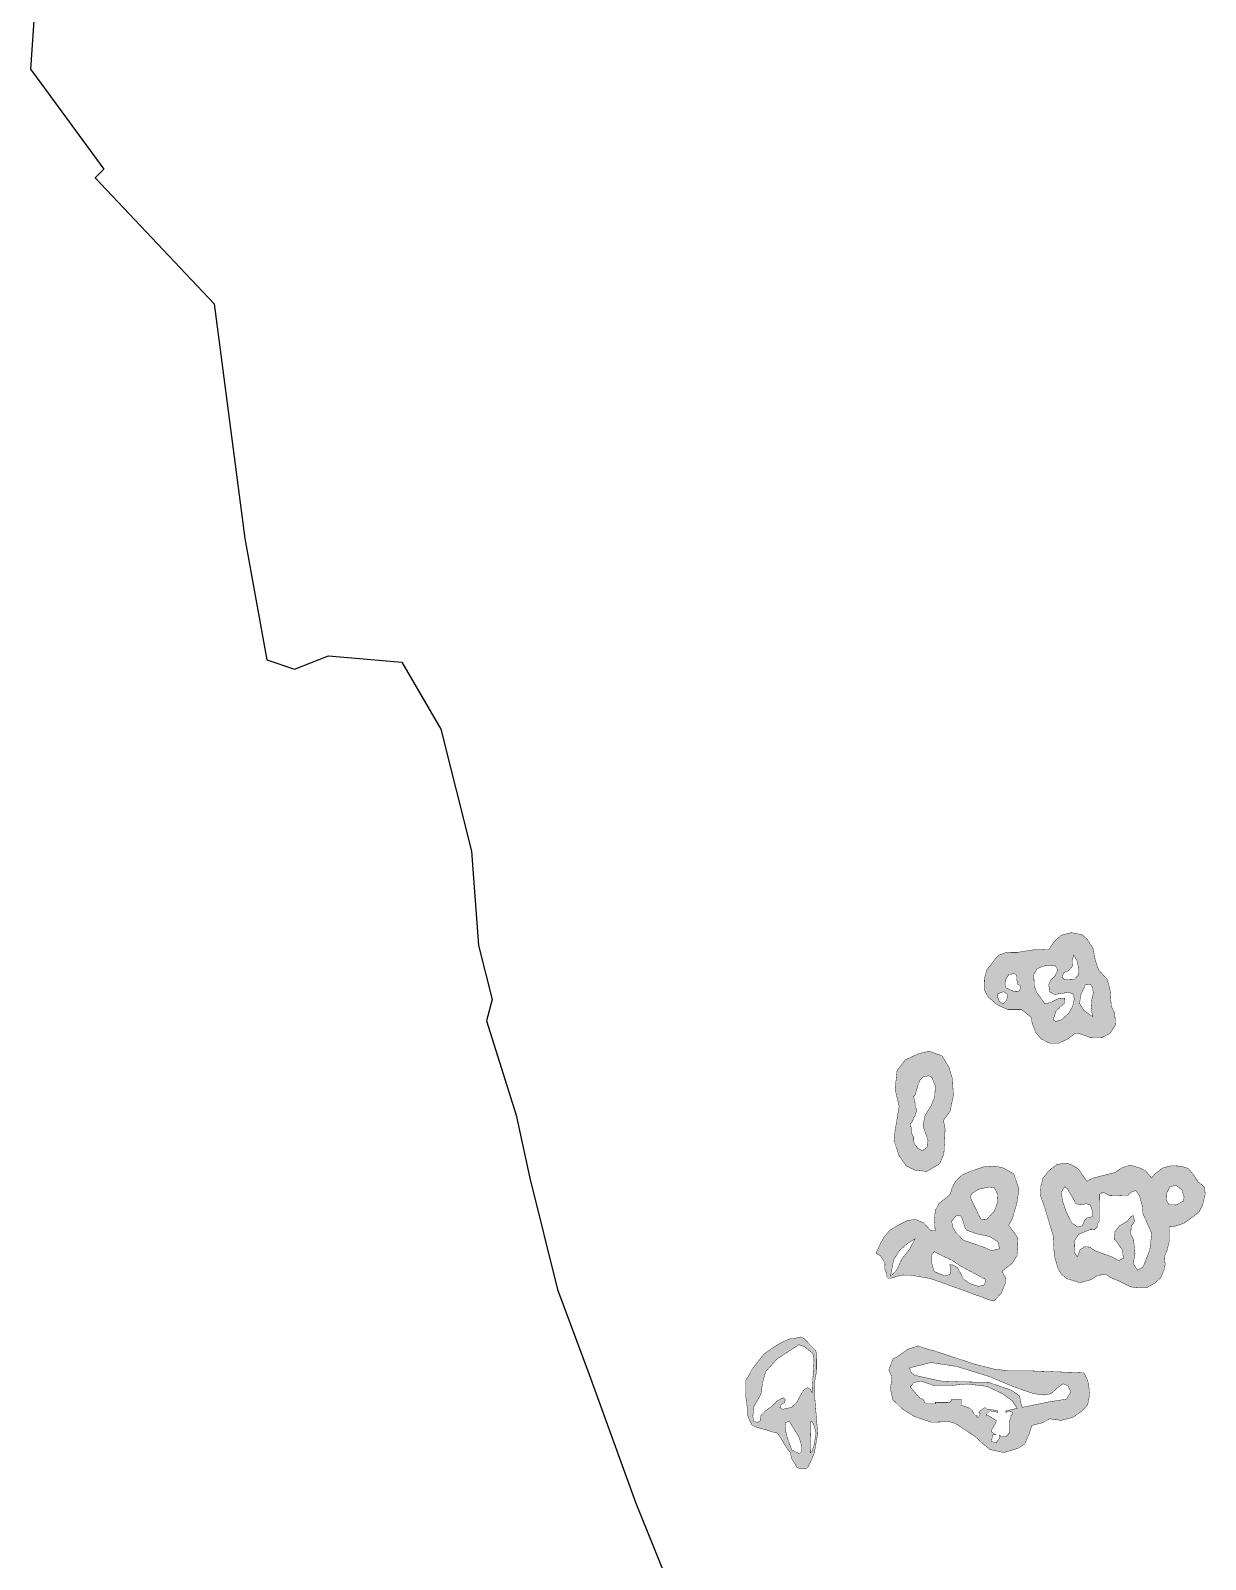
# Model space of a CAD drawing. Header units: metres. Extents: x 319750 to 415268, y 1725605 to 1842937.
# Drawn here: x 328444 to 331397, y 1800507 to 1804351 of the extents above; entities that cross this region are included whole.
import ezdxf

# ---------------------------------------------------------------- set-up
doc = ezdxf.new("R2010")
doc.units = ezdxf.units.M
doc.header["$MEASUREMENT"] = 0
doc.layers.add('DISTRICT BOUNDRY', color=86, linetype='Continuous')
doc.layers.add('MANGROOVES BUFFER ZONE', color=120, linetype='Continuous')

msp = doc.modelspace()

# ---------------------------------------------------------------- hatches: boundary and pattern name
at = {"layer": 'MANGROOVES BUFFER ZONE'}
h = msp.add_hatch(dxfattribs=at)
h.set_pattern_fill('GRASS', color=256, scale=5)
h.paths.add_polyline_path([(331120.2, 1802014.1), (331114.8, 1802042.6), (331100.6, 1802065.4), (331087.1, 1802077.6), (331060.1, 1802082.9), (331034.7, 1802076.2), (331018.3, 1802061.7), (331002.7, 1802039.3), (330989.7, 1802040), (330971, 1802040.4), (330953.4, 1802037.8), (330924.7, 1802033.2), (330897.6, 1802033.4), (330878.5, 1802026.4), (330869.6, 1802018.2), (330859.8, 1802004.2), (330848.1, 1801990.1), (330841.6, 1801967.5), (330840.8, 1801939.4), (330851.8, 1801920.3), (330874.1, 1801901.2), (330900.8, 1801889.1), (330935.2, 1801889.1), (330959.2, 1801869.9), (330961.8, 1801854.4), (330971, 1801831.1), (330983.9, 1801815.9), (331004.7, 1801805.1), (331029.6, 1801805.2), (331051, 1801815.4), (331070.7, 1801830.3), (331080.4, 1801828.9), (331106.5, 1801819.6), (331137.1, 1801818.7), (331157.2, 1801829.4), (331170.9, 1801850.3), (331169.3, 1801879.7), (331160.5, 1801898.2), (331157.8, 1801938.2), (331150.2, 1801965.3), (331128.4, 1801989.5)])
h.paths.add_polyline_path([(330974, 1801992), (330987.9, 1801998.4), (330999.4, 1801999.6), (331020.4, 1801999.2), (331025.9, 1801988.9), (331019.2, 1801974.2), (331008.1, 1801963.5), (331003.3, 1801951.7), (331005.7, 1801933.8), (331017.6, 1801927.5), (331031.5, 1801929.1), (331052.4, 1801932.7), (331063.9, 1801929.1), (331067.9, 1801916.4), (331063.1, 1801896.6), (331053.6, 1801880.4), (331035.4, 1801863.8), (331021.5, 1801859.4), (331014.4, 1801863.8), (331021.9, 1801886.3), (331042.5, 1801904.9), (331043.7, 1801918.4), (331027.9, 1801917.2), (331006.1, 1801906.1), (330993, 1801904.9), (330973.6, 1801931.9), (330966.9, 1801948.5), (330965.7, 1801977)], flags=16)
h.paths.add_polyline_path([(330923.3, 1801974.2), (330923.3, 1801963.5), (330924.9, 1801953.2), (330931.2, 1801949.3), (330931.6, 1801941.4), (330927.7, 1801935.4), (330915.4, 1801935), (330894.8, 1801944.5), (330893.2, 1801954.4), (330896, 1801967.1), (330903.5, 1801978.2), (330918.9, 1801979.4)], flags=16)
h.paths.add_polyline_path([(331040.9, 1801981.7), (331054, 1801987.6), (331062.8, 1801998.3), (331062, 1802012.6), (331066.7, 1802026.9), (331075.1, 1802009), (331079.4, 1801986.8), (331077.4, 1801975.3), (331067.1, 1801965.8), (331042.9, 1801964.6), (331036.6, 1801970.9)], flags=16)
h.paths.add_polyline_path([(330899.1, 1801927.9), (330899.1, 1801918.4), (330895.2, 1801910.1), (330888, 1801903.4), (330878.5, 1801910.9), (330874.6, 1801921.2), (330875.8, 1801929.5), (330890.4, 1801934.2)], flags=16)
h.paths.add_polyline_path([(331095.3, 1801951.4), (331107.2, 1801953), (331112, 1801947.5), (331115.5, 1801932.8), (331111.2, 1801911.8), (331110, 1801893.9), (331112.4, 1801878.9), (331113.1, 1801871.7), (331091.3, 1801887.6), (331081, 1801904.7), (331083.4, 1801924.9)], flags=16)
h = msp.add_hatch(dxfattribs=at)
h.set_pattern_fill('GRASS', color=256, scale=5)
h.paths.add_polyline_path([(330761.1, 1801715.9), (330752.5, 1801744.5), (330734.7, 1801773.2), (330702.5, 1801784.7), (330675.5, 1801778.3), (330642.8, 1801762.8), (330622.1, 1801735.9), (330617.1, 1801688.3), (330627.2, 1801646.3), (330616.9, 1801583), (330614.4, 1801559.5), (330626.8, 1801522.8), (330645.1, 1801496.3), (330666.8, 1801485.6), (330696.6, 1801482.4), (330729.1, 1801501.5), (330739.8, 1801526.6), (330742.8, 1801588.7), (330738.8, 1801610.5), (330755.4, 1801634.1), (330763.7, 1801673.5)])
h.paths.add_polyline_path([(330716.9, 1801671.3), (330708, 1801648.2), (330691.8, 1801622), (330687.2, 1801596.9), (330699.9, 1801560.7), (330697.2, 1801543.4), (330686.1, 1801534.5), (330674.5, 1801540.3), (330666.4, 1801550.2), (330662.9, 1801561.2), (330662.9, 1801569.3), (330658.9, 1801577.4), (330659, 1801589.5), (330655.1, 1801597.6), (330655.1, 1801601.6), (330659.2, 1801605.7), (330663.3, 1801613.7), (330663.3, 1801617.7), (330667.4, 1801621.8), (330667.4, 1801625.8), (330671.5, 1801633.9), (330671.5, 1801637.9), (330667.6, 1801646), (330667.6, 1801650), (330667.6, 1801654.1), (330663.6, 1801670.6), (330667.5, 1801674.4), (330674.9, 1801700.2), (330679.9, 1801712.2), (330687.6, 1801719.9), (330701.9, 1801723), (330709.2, 1801719.1), (330718.1, 1801697.9)], flags=16)
h = msp.add_hatch(dxfattribs=at)
h.set_pattern_fill('GRASS', color=256, scale=5)
h.paths.add_polyline_path([(331368.3, 1801369.7), (331382.1, 1801381.9), (331390.1, 1801398.4), (331396.6, 1801424.5), (331395.1, 1801442.8), (331378.8, 1801456.3), (331366.7, 1801474.7), (331354, 1801489.8), (331336.3, 1801495.6), (331312, 1801496.6), (331289.8, 1801491.1), (331268.9, 1801474.9), (331261.8, 1801465.9), (331247.7, 1801483), (331232.2, 1801491.1), (331207.9, 1801498.3), (331188.6, 1801492), (331169.2, 1801479.4), (331116.7, 1801466.3), (331103.3, 1801460.2), (331099.3, 1801457.4), (331078.6, 1801487.8), (331063.9, 1801497.5), (331048.6, 1801503.4), (331023.8, 1801500), (331003.7, 1801484.3), (330988.8, 1801465.1), (330983.7, 1801446.6), (330982.2, 1801422.6), (330994.5, 1801387.2), (331014.4, 1801320.6), (331017.3, 1801270.1), (331026.5, 1801238.8), (331034.5, 1801224.9), (331048.8, 1801212.7), (331082.3, 1801202.6), (331111.3, 1801210.8), (331127.5, 1801221.6), (331147.8, 1801222.7), (331158.3, 1801215.7), (331179.1, 1801207.1), (331194.3, 1801199.5), (331208.9, 1801192.2), (331228.6, 1801189.4), (331248.3, 1801189.6), (331270.1, 1801201.4), (331284.5, 1801214.7), (331292.4, 1801232.6), (331296, 1801247.6), (331294.3, 1801268.6), (331300.8, 1801284.4), (331306.1, 1801305.4), (331306, 1801343), (331320.9, 1801344.6), (331342.1, 1801351.7)])
h.paths.add_polyline_path([(331262.1, 1801326.5), (331257.4, 1801284.9), (331240.6, 1801242.6), (331226.1, 1801234), (331215.9, 1801250.8), (331220.2, 1801275.5), (331216.6, 1801310.4), (331209.6, 1801325.3), (331210.4, 1801343.7), (331219, 1801356.6), (331216.2, 1801371.5), (331210.4, 1801369.6), (331201, 1801357.4), (331180.6, 1801345.3), (331169.6, 1801330.8), (331168, 1801312.4), (331176.7, 1801301.8), (331188.8, 1801284.1), (331190.8, 1801264.2), (331179, 1801258.3), (331162.5, 1801267.3), (331137.8, 1801276.3), (331119.8, 1801283), (331106.5, 1801292), (331094.3, 1801293.2), (331082.2, 1801286.1), (331075.1, 1801267.3), (331068.1, 1801279.1), (331068.8, 1801309.2), (331078.6, 1801324.1), (331109.6, 1801337.4), (331109.6, 1801335.4), (331113.7, 1801335.3), (331117.7, 1801335.3), (331121.8, 1801339.3), (331125.9, 1801343.3), (331125.9, 1801351.4), (331130, 1801355.4), (331130.1, 1801363.5), (331130.1, 1801367.5), (331130.2, 1801375.6), (331130.2, 1801379.7), (331130.3, 1801399.9), (331130.5, 1801416), (331130.5, 1801420.1), (331130.5, 1801424.1), (331134.6, 1801428.1), (331138.6, 1801428.1), (331143, 1801428.9), (331156.7, 1801421.3), (331178.6, 1801422.1), (331202.5, 1801422.8), (331212.3, 1801431.5), (331222.5, 1801434.2), (331231.5, 1801420.9), (331238.6, 1801394.6), (331240.2, 1801375.4), (331249.2, 1801356.2)], flags=16)
h.paths.add_polyline_path([(331305.9, 1801398.4), (331299.2, 1801409.4), (331300.4, 1801429.4), (331307.8, 1801443.5), (331323.6, 1801447.9), (331338.5, 1801435.1), (331343.6, 1801418.4), (331341.6, 1801407.8), (331322.8, 1801398)], flags=16)
h.paths.add_polyline_path([(331112.4, 1801368.4), (331097.9, 1801364.9), (331091.2, 1801355.5), (331088.4, 1801346.1), (331076.7, 1801342.6), (331061.8, 1801352), (331047.7, 1801379.4), (331037.9, 1801408.8), (331035.1, 1801430.7), (331043.4, 1801444), (331050.4, 1801438.2), (331062.6, 1801418.2), (331071.6, 1801401), (331084.9, 1801398.2), (331097.1, 1801401.3), (331108.1, 1801397.8), (331112.8, 1801383.7)], flags=16)
h = msp.add_hatch(dxfattribs=at)
h.set_pattern_fill('GRASS', color=256, scale=5)
h.paths.add_polyline_path([(330886.5, 1801492.4), (330862.4, 1801495.9), (330839.9, 1801494), (330807.2, 1801482.9), (330785.4, 1801473.5), (330770.2, 1801459.1), (330760.5, 1801441.6), (330755.7, 1801424.8), (330745.8, 1801416.4), (330727.6, 1801402), (330718.1, 1801383.7), (330716.1, 1801361.6), (330717.9, 1801332.6), (330706.8, 1801333.7), (330688.8, 1801353), (330669, 1801361.7), (330648.8, 1801359.3), (330628.9, 1801349.3), (330604.3, 1801335.1), (330589.9, 1801318.1), (330578, 1801296.9), (330569.7, 1801277), (330571.7, 1801274.9), (330579.7, 1801270.8), (330587.7, 1801258.6), (330591.7, 1801250.5), (330591.6, 1801234.4), (330595.6, 1801226.2), (330595.5, 1801218.2), (330599.5, 1801214.1), (330607.6, 1801214), (330619.7, 1801218), (330635.9, 1801221.9), (330656.1, 1801221.7), (330680.4, 1801217.5), (330704.6, 1801213.3), (330728.7, 1801205), (330797.2, 1801180.2), (330853.7, 1801159.5), (330865.3, 1801156.5), (330884, 1801176.2), (330894.2, 1801201.4), (330895.1, 1801214.4), (330885.7, 1801230.6), (330891.5, 1801236), (330911.6, 1801251.2), (330923.8, 1801271.1), (330925.7, 1801291.5), (330924.2, 1801317.3), (330912.7, 1801333.6), (330902.4, 1801347.2), (330911.7, 1801363.3), (330923.2, 1801402.3), (330928.6, 1801437.8), (330915.5, 1801476.4)])
h.paths.add_polyline_path([(330853.9, 1801443.2), (330866.4, 1801441.2), (330875.3, 1801424.9), (330874.5, 1801404.4), (330867.2, 1801383.4), (330847.7, 1801361.6), (330832.6, 1801362.4), (330826.4, 1801374.5), (330820.9, 1801386.5), (330810.8, 1801407.1), (330806.2, 1801419.1), (330811.2, 1801428), (330828.7, 1801438.1)], flags=16)
h.paths.add_polyline_path([(330783.5, 1801369.9), (330787.2, 1801359.4), (330792.2, 1801342), (330797.1, 1801334.6), (330823.2, 1801325.3), (330854.8, 1801318.5), (330875.3, 1801306.1), (330879.7, 1801288.1), (330859.2, 1801283.1), (330841.8, 1801291.2), (330788.4, 1801309.8), (330769.8, 1801329), (330763, 1801340.8), (330759.3, 1801356.9), (330771.1, 1801372.4)], flags=16)
h.paths.add_polyline_path([(330734.8, 1801270.6), (330760.8, 1801258.6), (330780.7, 1801245.1), (330844.6, 1801210.8), (330842.3, 1801197.3), (330826, 1801193.4), (330804.3, 1801200.8), (330788.7, 1801211.7), (330781.8, 1801226), (330774, 1801240.7), (330762, 1801247.3), (330755, 1801248.1), (330756.2, 1801232.6), (330755, 1801223.3), (330742.2, 1801219.8), (330715.4, 1801230.6), (330709.2, 1801251.6), (330709.2, 1801272.9), (330715.8, 1801280.7)], flags=16)
h.paths.add_polyline_path([(330667.2, 1801313.1), (330653.2, 1801286.1), (330634.8, 1801263.8), (330626, 1801244.2), (330618.8, 1801231.2), (330605.7, 1801219.3), (330613.2, 1801258.7), (330627.2, 1801282.4), (330646.6, 1801299.9)], flags=16)
h = msp.add_hatch(dxfattribs=at)
h.set_pattern_fill('GRASS', color=256, scale=5)
h.paths.add_polyline_path([(330419, 1800867.9), (330415.3, 1800912.4), (330415.6, 1800956.9), (330419.9, 1800981.1), (330420, 1801001.3), (330420.1, 1801013.4), (330420.2, 1801025.5), (330416.2, 1801033.7), (330408.2, 1801041.8), (330396.2, 1801054), (330388.2, 1801062.2), (330380.1, 1801066.3), (330363.9, 1801062.4), (330355.8, 1801062.4), (330335.6, 1801054.5), (330315.3, 1801042.5), (330303.1, 1801034.5), (330286.8, 1801022.6), (330274.6, 1801006.5), (330258.3, 1800986.4), (330250.1, 1800970.3), (330241.9, 1800958.2), (330241.8, 1800942.1), (330241.6, 1800917.8), (330245.4, 1800889.5), (330245.3, 1800873.3), (330249.2, 1800861.2), (330257.2, 1800845), (330265.2, 1800840.8), (330277.3, 1800836.7), (330293.4, 1800832.5), (330305.5, 1800828.4), (330321.6, 1800824.2), (330329.6, 1800812), (330341.6, 1800791.7), (330353.6, 1800775.5), (330357.5, 1800759.3), (330365.5, 1800747.1), (330369.5, 1800739), (330377.5, 1800734.9), (330385.6, 1800734.8), (330393.7, 1800734.8), (330397.7, 1800738.8), (330406, 1800754.9), (330414.2, 1800775), (330418.4, 1800799.2), (330422.7, 1800823.4)])
h.paths.add_polyline_path([(330290.4, 1800879.6), (330280.2, 1800869), (330277.6, 1800855.4), (330271.5, 1800851.3), (330262.5, 1800853.9), (330259.5, 1800866), (330262.5, 1800891.6), (330279.8, 1800921.8), (330284, 1800951.1), (330291.5, 1800978.6), (330320.9, 1801011.1), (330375.6, 1801046.8), (330389.9, 1801041.2), (330410.3, 1801024.6), (330413.3, 1801008.4), (330408.4, 1800925.9), (330404.6, 1800933.8), (330396.7, 1800939.1), (330386.2, 1800931.9), (330380.5, 1800921.4), (330369.9, 1800901.8), (330356.4, 1800889), (330334.5, 1800884.5), (330327.7, 1800889), (330330, 1800895.8), (330339.8, 1800901.4), (330340.9, 1800909.7), (330335.6, 1800913.5), (330321.3, 1800905.9), (330307.7, 1800892.4)], flags=16)
h.paths.add_polyline_path([(330342.3, 1800851.4), (330351.3, 1800853.6), (330375.5, 1800814.4), (330381.5, 1800794), (330381.9, 1800778.2), (330376.6, 1800772.9), (330357.4, 1800782), (330343.8, 1800820.1), (330340.7, 1800842.7)], flags=16)
h.paths.add_polyline_path([(330405.6, 1800853.9), (330410.1, 1800851.5), (330414.6, 1800839.4), (330418.4, 1800823.6), (330413.9, 1800796.9), (330408.5, 1800778.7), (330404, 1800775.2)], flags=16)
h = msp.add_hatch(dxfattribs=at)
h.set_pattern_fill('GRASS', color=256, scale=5)
h.paths.add_polyline_path([(331103.9, 1800946.6), (331099.2, 1800962.2), (331091.3, 1800976), (330957.3, 1800980.9), (330900.7, 1800981.3), (330864.4, 1800985.7), (330816, 1800998.2), (330715.3, 1801031.3), (330699.1, 1801035.5), (330674.9, 1801043.7), (330662.8, 1801039.8), (330650.6, 1801035.9), (330638.4, 1801027.9), (330622.2, 1801015.9), (330612.1, 1801011.9), (330601.4, 1800983), (330609, 1800965.3), (330605.4, 1800935.2), (330611.2, 1800908.8), (330635.8, 1800884.8), (330665.4, 1800866.4), (330708.4, 1800851.8), (330754, 1800853.1), (330769.3, 1800848.3), (330817, 1800816.9), (330836.5, 1800798.9), (330856, 1800782.9), (330890.4, 1800775.5), (330927.1, 1800786.5), (330943, 1800797.1), (330953.9, 1800822), (330961.1, 1800843.8), (330986.7, 1800850.3), (331006.2, 1800860.3), (331033.6, 1800856.4), (331063.5, 1800863.8), (331086.8, 1800879.9), (331101.1, 1800895.4), (331105.8, 1800919.9)])
h.paths.add_polyline_path([(330992.4, 1800920.1), (331009.4, 1800923.7), (331025.8, 1800938.8), (331039.1, 1800948.5), (331051.8, 1800943.7), (331058.5, 1800927.3), (331047.6, 1800909.8), (331004.5, 1800903.1), (330936.7, 1800889.2), (330933, 1800901.3), (330930, 1800918.2), (330909.4, 1800932.2), (330851.9, 1800952.1), (330781, 1800953.4), (330733.1, 1800955.2), (330666.5, 1800969.7), (330655.1, 1800979.1), (330654.3, 1800988.9), (330707.7, 1801001.8), (330771.3, 1800992.1), (330853.7, 1800966.7), (330919.1, 1800939.4), (330965.2, 1800923.7)], flags=16)
h.paths.add_polyline_path([(330922.9, 1800888.7), (330923.7, 1800886.5), (330912.1, 1800884.2), (330895.9, 1800880.3), (330895.9, 1800876.3), (330904, 1800880.3), (330912, 1800876.2), (330912, 1800872.1), (330907.9, 1800868.1), (330907.9, 1800860), (330903.8, 1800856), (330903.5, 1800823.7), (330899.5, 1800819.7), (330895.4, 1800815.7), (330883.3, 1800815.8), (330879.3, 1800819.8), (330879.2, 1800811.8), (330871, 1800799.7), (330858.9, 1800803.8), (330863.1, 1800820), (330871.2, 1800819.9), (330859.1, 1800828.1), (330859.2, 1800832.1), (330871.4, 1800852.2), (330871.5, 1800856.3), (330851.4, 1800868.6), (330847.3, 1800868.6), (330847.4, 1800872.6), (330851.4, 1800876.6), (330855.5, 1800880.7), (330875.7, 1800876.5), (330875.7, 1800880.5), (330851.5, 1800884.7), (330847.5, 1800884.8), (330843.4, 1800888.8), (330831.3, 1800880.8), (330827.2, 1800876.8), (330831.2, 1800872.8), (330827.1, 1800864.7), (330823, 1800864.7), (330823.1, 1800868.8), (330819, 1800868.8), (330815, 1800872.9), (330811.1, 1800881), (330807, 1800885.1), (330799, 1800889.2), (330786.9, 1800893.3), (330782.9, 1800893.3), (330783, 1800909.5), (330758.7, 1800909.7), (330758.7, 1800905.7), (330754.6, 1800901.7), (330718.3, 1800901.9), (330718.2, 1800897.9), (330698, 1800898.1), (330690, 1800902.2), (330690, 1800906.2), (330686, 1800910.3), (330679.3, 1800912.6), (330668.1, 1800925.5), (330655.1, 1800941.1), (330665, 1800951.7), (330682.1, 1800955.1), (330713.3, 1800944.5), (330753.5, 1800943.8), (330798, 1800947.9), (330848.1, 1800941.9), (330886.5, 1800923.6), (330911.5, 1800905.8)], flags=16)

# ---------------------------------------------------------------- linework, layer by layer
at = {"layer": 'DISTRICT BOUNDRY'}
msp.add_polyline3d([(328468, 1804608.6, 0), (328444.1, 1804253.7, 0), (328460.8, 1804231.1, 0), (328628.3, 1804002.8, 0), (328606.3, 1803980.9, 0), (328905.7, 1803664.1, 0), (328982.9, 1803074.1, 0), (329037.7, 1802768.8, 0), (329107.7, 1802744.9, 0), (329192.9, 1802778.4, 0), (329377.2, 1802763, 0), (329475.4, 1802594.4, 0), (329552.8, 1802287.6, 0), (329570.1, 1802050.8, 0), (329604.4, 1801914.7, 0), (329604.4, 1801914.5, 0), (329589.9, 1801860.6, 0), (329664.3, 1801623.8, 0), (329699.2, 1801465.8, 0), (329768.8, 1801185.4, 0), (329848.5, 1800971.5, 0), (329965.3, 1800648, 0), (330066.7, 1800398, 0)], dxfattribs=at)
at = {"layer": 'MANGROOVES BUFFER ZONE', "const_width": 1}
for points in [[(331120.2, 1802014.1), (331114.8, 1802042.6), (331100.6, 1802065.4), (331087.1, 1802077.6), (331060.1, 1802082.9), (331034.7, 1802076.2), (331018.3, 1802061.7), (331002.7, 1802039.3), (330989.7, 1802040), (330971, 1802040.4), (330953.4, 1802037.8), (330924.7, 1802033.2), (330897.6, 1802033.4), (330878.5, 1802026.4), (330869.6, 1802018.2), (330859.8, 1802004.2), (330848.1, 1801990.1), (330841.6, 1801967.5), (330840.8, 1801939.4), (330851.8, 1801920.3), (330874.1, 1801901.2), (330900.8, 1801889.1), (330935.2, 1801889.1), (330959.2, 1801869.9), (330961.8, 1801854.4), (330971, 1801831.1), (330983.9, 1801815.9), (331004.7, 1801805.1), (331029.6, 1801805.2), (331051, 1801815.4), (331070.7, 1801830.3), (331080.4, 1801828.9), (331106.5, 1801819.6), (331137.1, 1801818.7), (331157.2, 1801829.4), (331170.9, 1801850.3), (331169.3, 1801879.7), (331160.5, 1801898.2), (331157.8, 1801938.2), (331150.2, 1801965.3), (331128.4, 1801989.5), (331120.2, 1802014.1)], [(330974, 1801992), (330987.9, 1801998.4), (330999.4, 1801999.6), (331020.4, 1801999.2), (331025.9, 1801988.9), (331019.2, 1801974.2), (331008.1, 1801963.5), (331003.3, 1801951.7), (331005.7, 1801933.8), (331017.6, 1801927.5), (331031.5, 1801929.1), (331052.4, 1801932.7), (331063.9, 1801929.1), (331067.9, 1801916.4), (331063.1, 1801896.6), (331053.6, 1801880.4), (331035.4, 1801863.8), (331021.5, 1801859.4), (331014.4, 1801863.8), (331021.9, 1801886.3), (331042.5, 1801904.9), (331043.7, 1801918.4), (331027.9, 1801917.2), (331006.1, 1801906.1), (330993, 1801904.9), (330973.6, 1801931.9), (330966.9, 1801948.5), (330965.7, 1801977), (330974, 1801992)], [(331040.9, 1801981.7), (331054, 1801987.6), (331062.8, 1801998.3), (331062, 1802012.6), (331066.7, 1802026.9), (331075.1, 1802009), (331079.4, 1801986.8), (331077.4, 1801975.3), (331067.1, 1801965.8), (331042.9, 1801964.6), (331036.6, 1801970.9), (331040.9, 1801981.7)], [(330923.3, 1801974.2), (330923.3, 1801963.5), (330924.9, 1801953.2), (330931.2, 1801949.3), (330931.6, 1801941.4), (330927.7, 1801935.4), (330915.4, 1801935), (330894.8, 1801944.5), (330893.2, 1801954.4), (330896, 1801967.1), (330903.5, 1801978.2), (330918.9, 1801979.4), (330923.3, 1801974.2)], [(330899.1, 1801927.9), (330899.1, 1801918.4), (330895.2, 1801910.1), (330888, 1801903.4), (330878.5, 1801910.9), (330874.6, 1801921.2), (330875.8, 1801929.5), (330890.4, 1801934.2), (330899.1, 1801927.9)], [(331095.3, 1801951.4), (331107.2, 1801953), (331112, 1801947.5), (331115.5, 1801932.8), (331111.2, 1801911.8), (331110, 1801893.9), (331112.4, 1801878.9), (331113.1, 1801871.7), (331091.3, 1801887.6), (331081, 1801904.7), (331083.4, 1801924.9), (331095.3, 1801951.4)], [(330761.1, 1801715.9), (330752.5, 1801744.5), (330734.7, 1801773.2), (330702.5, 1801784.7), (330675.5, 1801778.3), (330642.8, 1801762.8), (330622.1, 1801735.9), (330617.1, 1801688.3), (330627.2, 1801646.3), (330616.9, 1801583), (330614.4, 1801559.5), (330626.8, 1801522.8), (330645.1, 1801496.3), (330666.8, 1801485.6), (330696.6, 1801482.4), (330729.1, 1801501.5), (330739.8, 1801526.6), (330742.8, 1801588.7), (330738.8, 1801610.5), (330755.4, 1801634.1), (330763.7, 1801673.5), (330761.1, 1801715.9)], [(330716.9, 1801671.3), (330708, 1801648.2), (330691.8, 1801622), (330687.2, 1801596.9), (330699.9, 1801560.7), (330697.2, 1801543.4), (330686.1, 1801534.5), (330674.5, 1801540.3), (330666.4, 1801550.2), (330662.9, 1801561.2), (330662.9, 1801569.3), (330658.9, 1801577.4), (330659, 1801589.5), (330655.1, 1801597.6), (330655.1, 1801601.6), (330659.2, 1801605.7), (330663.3, 1801613.7), (330663.3, 1801617.7), (330667.4, 1801621.8), (330667.4, 1801625.8), (330671.5, 1801633.9), (330671.5, 1801637.9), (330667.6, 1801646), (330667.6, 1801650), (330667.6, 1801654.1), (330663.6, 1801670.6), (330667.5, 1801674.4), (330674.9, 1801700.2), (330679.9, 1801712.2), (330687.6, 1801719.9), (330701.9, 1801723), (330709.2, 1801719.1), (330718.1, 1801697.9), (330716.9, 1801671.3)], [(331368.3, 1801369.7), (331382.1, 1801381.9), (331390.1, 1801398.4), (331396.6, 1801424.5), (331395.1, 1801442.8), (331378.8, 1801456.3), (331366.7, 1801474.7), (331354, 1801489.8), (331336.3, 1801495.6), (331312, 1801496.6), (331289.8, 1801491.1), (331268.9, 1801474.9), (331261.8, 1801465.9), (331247.7, 1801483), (331232.2, 1801491.1), (331207.9, 1801498.3), (331188.6, 1801492), (331169.2, 1801479.4), (331116.7, 1801466.3), (331103.3, 1801460.2), (331099.3, 1801457.4), (331078.6, 1801487.8), (331063.9, 1801497.5), (331048.6, 1801503.4), (331023.8, 1801500), (331003.7, 1801484.3), (330988.8, 1801465.1), (330983.7, 1801446.6), (330982.2, 1801422.6), (330994.5, 1801387.2), (331014.4, 1801320.6), (331017.3, 1801270.1), (331026.5, 1801238.8), (331034.5, 1801224.9), (331048.8, 1801212.7), (331082.3, 1801202.6), (331111.3, 1801210.8), (331127.5, 1801221.6), (331147.8, 1801222.7), (331158.3, 1801215.7), (331179.1, 1801207.1), (331194.3, 1801199.5), (331208.9, 1801192.2), (331228.6, 1801189.4), (331248.3, 1801189.6), (331270.1, 1801201.4), (331284.5, 1801214.7), (331292.4, 1801232.6), (331296, 1801247.6), (331294.3, 1801268.6), (331300.8, 1801284.4), (331306.1, 1801305.4), (331306, 1801343), (331320.9, 1801344.6), (331342.1, 1801351.7), (331368.3, 1801369.7)], [(330886.5, 1801492.4), (330862.4, 1801495.9), (330839.9, 1801494), (330807.2, 1801482.9), (330785.4, 1801473.5), (330770.2, 1801459.1), (330760.5, 1801441.6), (330755.7, 1801424.8), (330745.8, 1801416.4), (330727.6, 1801402), (330718.1, 1801383.7), (330716.1, 1801361.6), (330717.9, 1801332.6), (330706.8, 1801333.7), (330688.8, 1801353), (330669, 1801361.7), (330648.8, 1801359.3), (330628.9, 1801349.3), (330604.3, 1801335.1), (330589.9, 1801318.1), (330578, 1801296.9), (330569.7, 1801277), (330571.7, 1801274.9), (330579.7, 1801270.8), (330587.7, 1801258.6), (330591.7, 1801250.5), (330591.6, 1801234.4), (330595.6, 1801226.2), (330595.5, 1801218.2), (330599.5, 1801214.1), (330607.6, 1801214), (330619.7, 1801218), (330635.9, 1801221.9), (330656.1, 1801221.7), (330680.4, 1801217.5), (330704.6, 1801213.3), (330728.7, 1801205), (330797.2, 1801180.2), (330853.7, 1801159.5), (330865.3, 1801156.5), (330884, 1801176.2), (330894.2, 1801201.4), (330895.1, 1801214.4), (330885.7, 1801230.6), (330891.5, 1801236), (330911.6, 1801251.2), (330923.8, 1801271.1), (330925.7, 1801291.5), (330924.2, 1801317.3), (330912.7, 1801333.6), (330902.4, 1801347.2), (330911.7, 1801363.3), (330923.2, 1801402.3), (330928.6, 1801437.8), (330915.5, 1801476.4), (330886.5, 1801492.4)], [(330853.9, 1801443.2), (330866.4, 1801441.2), (330875.3, 1801424.9), (330874.5, 1801404.4), (330867.2, 1801383.4), (330847.7, 1801361.6), (330832.6, 1801362.4), (330826.4, 1801374.5), (330820.9, 1801386.5), (330810.8, 1801407.1), (330806.2, 1801419.1), (330811.2, 1801428), (330828.7, 1801438.1), (330853.9, 1801443.2)], [(331112.4, 1801368.4), (331097.9, 1801364.9), (331091.2, 1801355.5), (331088.4, 1801346.1), (331076.7, 1801342.6), (331061.8, 1801352), (331047.7, 1801379.4), (331037.9, 1801408.8), (331035.1, 1801430.7), (331043.4, 1801444), (331050.4, 1801438.2), (331062.6, 1801418.2), (331071.6, 1801401), (331084.9, 1801398.2), (331097.1, 1801401.3), (331108.1, 1801397.8), (331112.8, 1801383.7), (331112.4, 1801368.4)], [(331262.1, 1801326.5), (331257.4, 1801284.9), (331240.6, 1801242.6), (331226.1, 1801234), (331215.9, 1801250.8), (331220.2, 1801275.5), (331216.6, 1801310.4), (331209.6, 1801325.3), (331210.4, 1801343.7), (331219, 1801356.6), (331216.2, 1801371.5), (331210.4, 1801369.6), (331201, 1801357.4), (331180.6, 1801345.3), (331169.6, 1801330.8), (331168, 1801312.4), (331176.7, 1801301.8), (331188.8, 1801284.1), (331190.8, 1801264.2), (331179, 1801258.3), (331162.5, 1801267.3), (331137.8, 1801276.3), (331119.8, 1801283), (331106.5, 1801292), (331094.3, 1801293.2), (331082.2, 1801286.1), (331075.1, 1801267.3), (331068.1, 1801279.1), (331068.8, 1801309.2), (331078.6, 1801324.1), (331109.6, 1801337.4), (331109.6, 1801335.4), (331113.7, 1801335.3), (331117.7, 1801335.3), (331121.8, 1801339.3), (331125.9, 1801343.3), (331125.9, 1801351.4), (331130, 1801355.4), (331130.1, 1801363.5), (331130.1, 1801367.5), (331130.2, 1801375.6), (331130.2, 1801379.7), (331130.3, 1801399.9), (331130.5, 1801416), (331130.5, 1801420.1), (331130.5, 1801424.1), (331134.6, 1801428.1), (331138.6, 1801428.1), (331143, 1801428.9), (331156.7, 1801421.3), (331178.6, 1801422.1), (331202.5, 1801422.8), (331212.3, 1801431.5), (331222.5, 1801434.2), (331231.5, 1801420.9), (331238.6, 1801394.6), (331240.2, 1801375.4), (331249.2, 1801356.2), (331262.1, 1801326.5)], [(331305.9, 1801398.4), (331299.2, 1801409.4), (331300.4, 1801429.4), (331307.8, 1801443.5), (331323.6, 1801447.9), (331338.5, 1801435.1), (331343.6, 1801418.4), (331341.6, 1801407.8), (331322.8, 1801398), (331305.9, 1801398.4)], [(330783.5, 1801369.9), (330787.2, 1801359.4), (330792.2, 1801342), (330797.1, 1801334.6), (330823.2, 1801325.3), (330854.8, 1801318.5), (330875.3, 1801306.1), (330879.7, 1801288.1), (330859.2, 1801283.1), (330841.8, 1801291.2), (330788.4, 1801309.8), (330769.8, 1801329), (330763, 1801340.8), (330759.3, 1801356.9), (330771.1, 1801372.4), (330783.5, 1801369.9)], [(330667.2, 1801313.1), (330653.2, 1801286.1), (330634.8, 1801263.8), (330626, 1801244.2), (330618.8, 1801231.2), (330605.7, 1801219.3), (330613.2, 1801258.7), (330627.2, 1801282.4), (330646.6, 1801299.9), (330667.2, 1801313.1)], [(330734.8, 1801270.6), (330760.8, 1801258.6), (330780.7, 1801245.1), (330844.6, 1801210.8), (330842.3, 1801197.3), (330826, 1801193.4), (330804.3, 1801200.8), (330788.7, 1801211.7), (330781.8, 1801226), (330774, 1801240.7), (330762, 1801247.3), (330755, 1801248.1), (330756.2, 1801232.6), (330755, 1801223.3), (330742.2, 1801219.8), (330715.4, 1801230.6), (330709.2, 1801251.6), (330709.2, 1801272.9), (330715.8, 1801280.7), (330734.8, 1801270.6)], [(330419, 1800867.9), (330415.3, 1800912.4), (330415.6, 1800956.9), (330419.9, 1800981.1), (330420, 1801001.3), (330420.1, 1801013.4), (330420.2, 1801025.5), (330416.2, 1801033.7), (330408.2, 1801041.8), (330396.2, 1801054), (330388.2, 1801062.2), (330380.1, 1801066.3), (330363.9, 1801062.4), (330355.8, 1801062.4), (330335.6, 1801054.5), (330315.3, 1801042.5), (330303.1, 1801034.5), (330286.8, 1801022.6), (330274.6, 1801006.5), (330258.3, 1800986.4), (330250.1, 1800970.3), (330241.9, 1800958.2), (330241.8, 1800942.1), (330241.6, 1800917.8), (330245.4, 1800889.5), (330245.3, 1800873.3), (330249.2, 1800861.2), (330257.2, 1800845), (330265.2, 1800840.8), (330277.3, 1800836.7), (330293.4, 1800832.5), (330305.5, 1800828.4), (330321.6, 1800824.2), (330329.6, 1800812), (330341.6, 1800791.7), (330353.6, 1800775.5), (330357.5, 1800759.3), (330365.5, 1800747.1), (330369.5, 1800739), (330377.5, 1800734.9), (330385.6, 1800734.8), (330393.7, 1800734.8), (330397.7, 1800738.8), (330406, 1800754.9), (330414.2, 1800775), (330418.4, 1800799.2), (330422.7, 1800823.4), (330419, 1800867.9)], [(330290.4, 1800879.6), (330280.2, 1800869), (330277.6, 1800855.4), (330271.5, 1800851.3), (330262.5, 1800853.9), (330259.5, 1800866), (330262.5, 1800891.6), (330279.8, 1800921.8), (330284, 1800951.1), (330291.5, 1800978.6), (330320.9, 1801011.1), (330375.6, 1801046.8), (330389.9, 1801041.2), (330410.3, 1801024.6), (330413.3, 1801008.4), (330408.4, 1800925.9), (330404.6, 1800933.8), (330396.7, 1800939.1), (330386.2, 1800931.9), (330380.5, 1800921.4), (330369.9, 1800901.8), (330356.4, 1800889), (330334.5, 1800884.5), (330327.7, 1800889), (330330, 1800895.8), (330339.8, 1800901.4), (330340.9, 1800909.7), (330335.6, 1800913.5), (330321.3, 1800905.9), (330307.7, 1800892.4), (330290.4, 1800879.6)], [(331103.9, 1800946.6), (331099.2, 1800962.2), (331091.3, 1800976), (330957.3, 1800980.9), (330900.7, 1800981.3), (330864.4, 1800985.7), (330816, 1800998.2), (330715.3, 1801031.3), (330699.1, 1801035.5), (330674.9, 1801043.7), (330662.8, 1801039.8), (330650.6, 1801035.9), (330638.4, 1801027.9), (330622.2, 1801015.9), (330612.1, 1801011.9), (330601.4, 1800983), (330609, 1800965.3), (330605.4, 1800935.2), (330611.2, 1800908.8), (330635.8, 1800884.8), (330665.4, 1800866.4), (330708.4, 1800851.8), (330754, 1800853.1), (330769.3, 1800848.3), (330817, 1800816.9), (330836.5, 1800798.9), (330856, 1800782.9), (330890.4, 1800775.5), (330927.1, 1800786.5), (330943, 1800797.1), (330953.9, 1800822), (330961.1, 1800843.8), (330986.7, 1800850.3), (331006.2, 1800860.3), (331033.6, 1800856.4), (331063.5, 1800863.8), (331086.8, 1800879.9), (331101.1, 1800895.4), (331105.8, 1800919.9), (331103.9, 1800946.6)], [(330992.4, 1800920.1), (331009.4, 1800923.7), (331025.8, 1800938.8), (331039.1, 1800948.5), (331051.8, 1800943.7), (331058.5, 1800927.3), (331047.6, 1800909.8), (331004.5, 1800903.1), (330936.7, 1800889.2), (330933, 1800901.3), (330930, 1800918.2), (330909.4, 1800932.2), (330851.9, 1800952.1), (330781, 1800953.4), (330733.1, 1800955.2), (330666.5, 1800969.7), (330655.1, 1800979.1), (330654.3, 1800988.9), (330707.7, 1801001.8), (330771.3, 1800992.1), (330853.7, 1800966.7), (330919.1, 1800939.4), (330965.2, 1800923.7), (330992.4, 1800920.1)], [(330922.9, 1800888.7), (330923.7, 1800886.5), (330912.1, 1800884.2), (330895.9, 1800880.3), (330895.9, 1800876.3), (330904, 1800880.3), (330912, 1800876.2), (330912, 1800872.1), (330907.9, 1800868.1), (330907.9, 1800860), (330903.8, 1800856), (330903.5, 1800823.7), (330899.5, 1800819.7), (330895.4, 1800815.7), (330883.3, 1800815.8), (330879.3, 1800819.8), (330879.2, 1800811.8), (330871, 1800799.7), (330858.9, 1800803.8), (330863.1, 1800820), (330871.2, 1800819.9), (330859.1, 1800828.1), (330859.2, 1800832.1), (330871.4, 1800852.2), (330871.5, 1800856.3), (330851.4, 1800868.6), (330847.3, 1800868.6), (330847.4, 1800872.6), (330851.4, 1800876.6), (330855.5, 1800880.7), (330875.7, 1800876.5), (330875.7, 1800880.5), (330851.5, 1800884.7), (330847.5, 1800884.8), (330843.4, 1800888.8), (330831.3, 1800880.8), (330827.2, 1800876.8), (330831.2, 1800872.8), (330827.1, 1800864.7), (330823, 1800864.7), (330823.1, 1800868.8), (330819, 1800868.8), (330815, 1800872.9), (330811.1, 1800881), (330807, 1800885.1), (330799, 1800889.2), (330786.9, 1800893.3), (330782.9, 1800893.3), (330783, 1800909.5), (330758.7, 1800909.7), (330758.7, 1800905.7), (330754.6, 1800901.7), (330718.3, 1800901.9), (330718.2, 1800897.9), (330698, 1800898.1), (330690, 1800902.2), (330690, 1800906.2), (330686, 1800910.3), (330679.3, 1800912.6), (330668.1, 1800925.5), (330655.1, 1800941.1), (330665, 1800951.7), (330682.1, 1800955.1), (330713.3, 1800944.5), (330753.5, 1800943.8), (330798, 1800947.9), (330848.1, 1800941.9), (330886.5, 1800923.6), (330911.5, 1800905.8), (330922.9, 1800888.7)], [(330342.3, 1800851.4), (330351.3, 1800853.6), (330375.5, 1800814.4), (330381.5, 1800794), (330381.9, 1800778.2), (330376.6, 1800772.9), (330357.4, 1800782), (330343.8, 1800820.1), (330340.7, 1800842.7), (330342.3, 1800851.4)], [(330405.6, 1800853.9), (330410.1, 1800851.5), (330414.6, 1800839.4), (330418.4, 1800823.6), (330413.9, 1800796.9), (330408.5, 1800778.7), (330404, 1800775.2), (330405.6, 1800853.9)]]:
    msp.add_lwpolyline(points, close=True, dxfattribs=at)

doc.saveas('drawing.dxf')
